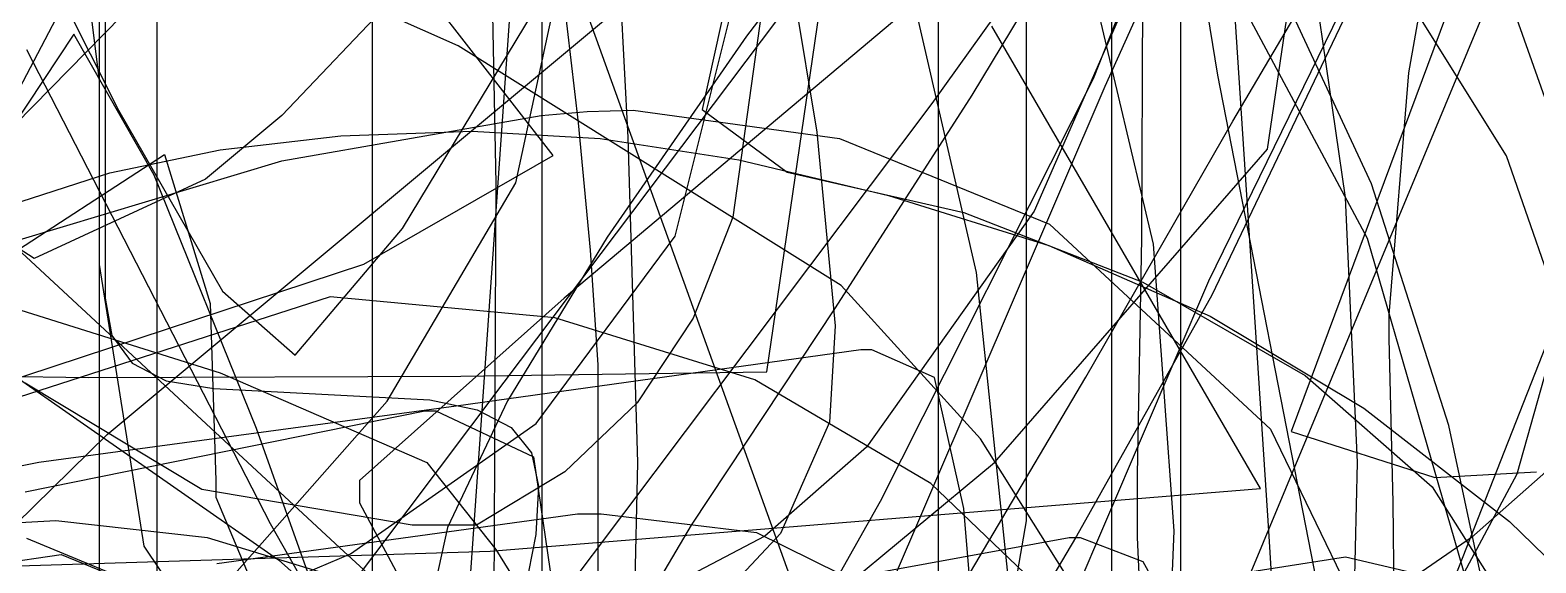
# Model space of a CAD drawing. Extents: x -0.2 to 10.5, y -3.8 to 8.5.
# Drawn here: x 5.07 to 8.049, y 4.69 to 5.745 of the extents above; entities that cross this region are included whole.
import ezdxf

# ---------------------------------------------------------------- set-up
doc = ezdxf.new("R2010")
doc.units = 0
for name, color, linetype in [('!', 7, 'CONTINUOUS'), ('&', 7, 'CONTINUOUS'), ('1', 7, 'CONTINUOUS'), ('3', 7, 'CONTINUOUS'), ('4', 7, 'CONTINUOUS'), ('5', 7, 'CONTINUOUS'), ('6', 7, 'CONTINUOUS'), ('7', 7, 'CONTINUOUS'), ('8', 7, 'CONTINUOUS'), ('9', 7, 'CONTINUOUS'), ('A', 7, 'CONTINUOUS'), ('B', 7, 'CONTINUOUS'), ('D', 7, 'CONTINUOUS'), ('d_', 7, 'CONTINUOUS'), ('E', 7, 'CONTINUOUS'), ('F', 7, 'CONTINUOUS'), ('f_', 7, 'CONTINUOUS'), ('H', 7, 'CONTINUOUS'), ('I', 7, 'CONTINUOUS'), ('i_', 7, 'CONTINUOUS'), ('J', 7, 'CONTINUOUS'), ('j_', 7, 'CONTINUOUS'), ('K', 7, 'CONTINUOUS'), ('l_', 7, 'CONTINUOUS'), ('M', 7, 'CONTINUOUS'), ('m_', 7, 'CONTINUOUS'), ('N', 7, 'CONTINUOUS'), ('O', 7, 'CONTINUOUS'), ('P', 7, 'CONTINUOUS'), ('Q', 7, 'CONTINUOUS'), ('R', 7, 'CONTINUOUS'), ('S', 7, 'CONTINUOUS'), ('s_', 7, 'CONTINUOUS'), ('T', 7, 'CONTINUOUS'), ('t_', 7, 'CONTINUOUS'), ('U', 7, 'CONTINUOUS'), ('u_', 7, 'CONTINUOUS'), ('V', 7, 'CONTINUOUS'), ('W', 7, 'CONTINUOUS'), ('X', 7, 'CONTINUOUS'), ('Y', 7, 'CONTINUOUS'), ('Z', 7, 'CONTINUOUS')]:
    doc.layers.add(name, color=color, linetype=linetype)

msp = doc.modelspace()

# ---------------------------------------------------------------- linework, layer by layer
at = {"layer": '!', "color": 7}
msp.add_line((6.050782, 6.22811), (5.889552, 3.930228), dxfattribs=at)
at = {"layer": '&', "color": 7}
for p, q in [((4.895986, 5.239175), (5.44582, 5.066229)), ((5.44582, 5.066229), (5.8551, 4.889163)), ((5.8551, 4.889163), (5.991523, 4.716894)), ((5.492677, 4.561136), (5.063416, 4.738908)), ((5.991523, 4.716894), (6.285048, 4.244257))]:
    msp.add_line(p, q, dxfattribs=at)
at = {"layer": '1', "color": 7}
for p, q in [((6.713618, 5.112259), (5.912977, 5.00064)), ((6.735668, 5.112259), (6.713618, 5.112259)), ((6.859691, 5.057141), (6.735668, 5.112259)), ((6.917569, 4.79809), (6.859691, 5.057141)), ((5.912977, 5.00064), (5.087533, 4.889022)), ((5.087533, 4.889022), (4.219368, 4.718136)), ((6.928592, 4.663018), (6.917569, 4.79809))]:
    msp.add_line(p, q, dxfattribs=at)
at = {"layer": '3', "color": 7}
for p, q in [((6.030785, 5.442318), (6.115538, 5.834353)), ((7.242772, 5.812312), (7.056734, 5.386495)), ((5.77654, 5.010292), (6.030785, 5.442318)), ((7.056734, 5.386495), (6.724631, 4.919332)), ((5.440299, 4.629264), (5.77654, 5.010292)), ((6.724643, 4.919586), (6.523447, 4.743197)), ((6.523447, 4.743197), (6.239573, 4.594382))]:
    msp.add_line(p, q, dxfattribs=at)
at = {"layer": '4', "color": 7}
for p, q in [((5.522992, 6.049745), (4.026444, 4.525632)), ((7.271726, 6.038569), (7.26896, 5.333014)), ((7.041588, 5.127161), (7.041591, 5.82377)), ((7.26896, 5.333014), (7.260697, 4.864468)), ((7.041591, 4.773706), (7.041588, 5.127161)), ((7.260697, 4.864468), (7.260692, 4.799021)), ((7.260692, 4.799021), (7.260697, 4.74046)), ((7.013338, 4.611089), (7.041591, 4.773706)), ((7.260697, 4.74046), (7.26896, 4.539941))]:
    msp.add_line(p, q, dxfattribs=at)
at = {"layer": '5', "color": 7}
for p, q in [((5.917112, 5.713336), (5.454091, 5.920064)), ((6.675033, 5.239288), (5.917112, 5.713336)), ((6.950639, 4.936124), (6.675033, 5.239288)), ((4.833974, 5.203474), (5.561579, 4.696348)), ((7.193176, 4.55027), (6.950639, 4.936124)), ((5.561579, 4.696348), (6.121062, 4.200258))]:
    msp.add_line(p, q, dxfattribs=at)
at = {"layer": '6', "color": 7}
for p, q in [((5.567778, 5.485978), (6.081099, 5.575555)), ((6.081099, 5.575555), (6.172047, 5.58374)), ((6.172047, 5.58374), (6.263, 5.586562)), ((6.263, 5.586562), (6.671585, 5.530061)), ((6.671585, 5.530061), (7.087066, 5.360587)), ((5.042058, 5.32751), (5.567778, 5.485978)), ((7.087066, 5.360587), (7.523901, 4.954751)), ((7.523901, 4.954751), (7.842232, 4.299488)), ((5.120607, 4.773536), (5.013807, 4.767892)), ((5.421017, 4.739754), (5.120607, 4.773536)), ((5.754504, 4.638465), (5.421017, 4.739754))]:
    msp.add_line(p, q, dxfattribs=at)
at = {"layer": '7', "color": 7}
for p, q in [((7.271596, 6.17666), (6.933308, 5.6158)), ((7.449689, 5.564492), (7.667063, 5.932764)), ((6.933308, 5.6158), (6.662547, 5.195487)), ((7.158604, 5.057734), (7.449689, 5.564492)), ((6.662547, 5.195487), (6.378, 4.764844)), ((6.81274, 4.473421), (7.158604, 5.057734)), ((6.378, 4.764844), (6.042477, 4.20054))]:
    msp.add_line(p, q, dxfattribs=at)
at = {"layer": '8', "color": 7}
for p, q in [((7.518393, 5.509459), (7.57627, 5.903582)), ((6.526205, 5.84838), (6.460059, 5.374331)), ((6.978202, 4.889332), (7.518393, 5.509459)), ((6.460059, 5.374331), (6.381854, 5.175026)), ((6.381854, 5.175026), (6.271266, 5.007075)), ((5.409993, 4.835512), (5.059972, 5.04636)), ((6.271266, 5.007075), (6.128295, 4.87048)), ((6.622668, 4.594438), (6.978202, 4.889332)), ((6.128295, 4.87048), (5.952941, 4.765239)), ((5.826162, 4.765239), (5.409993, 4.835512)), ((5.952941, 4.765239), (5.826162, 4.765239))]:
    msp.add_line(p, q, dxfattribs=at)
at = {"layer": '9', "color": 7}
for p, q in [((6.527583, 6.143302), (6.626802, 5.542479)), ((7.672901, 5.413786), (7.603137, 5.893168)), ((6.626802, 5.542479), (6.662631, 5.159362)), ((7.696159, 4.889276), (7.672901, 5.413786)), ((6.662631, 5.159362), (6.651608, 4.969201)), ((6.651608, 4.969201), (6.554454, 4.748729)), ((7.690647, 4.635727), (7.696159, 4.889276)), ((6.554454, 4.748729), (6.378756, 4.561305))]:
    msp.add_line(p, q, dxfattribs=at)
at = {"layer": 'A', "color": 7}
for p, q in [((7.257938, 6.648846), (7.419173, 5.655311)), ((6.942369, 5.265111), (6.714996, 6.253848)), ((7.419173, 5.655311), (7.658258, 4.432979)), ((7.018165, 4.536808), (6.942369, 5.265111))]:
    msp.add_line(p, q, dxfattribs=at)
at = {"layer": 'B', "color": 7}
for p, q in [((6.346367, 5.337134), (6.476595, 5.859414)), ((6.071452, 4.966463), (6.346367, 5.337134)), ((8.277, 5.055335), (7.922159, 4.74046)), ((5.704201, 4.708061), (6.071452, 4.966463)), ((7.922159, 4.74046), (7.581091, 4.506864)), ((5.302506, 4.539264), (5.704201, 4.708061))]:
    msp.add_line(p, q, dxfattribs=at)
at = {"layer": 'D', "color": 7}
for p, q in [((7.715914, 5.332562), (7.298364, 6.113217)), ((7.978426, 4.42581), (7.715914, 5.332562))]:
    msp.add_line(p, q, dxfattribs=at)
at = {"layer": 'd_', "color": 7}
for p, q in [((7.209712, 7.441298), (7.209712, 4.285574)), ((6.25335, 5.532121), (6.217524, 6.220461)), ((6.272646, 4.889276), (6.25335, 5.532121)), ((6.26162, 4.415932), (6.272646, 4.889276)), ((4.159424, 4.560628), (5.131631, 4.707383)), ((5.131631, 4.707383), (5.68009, 4.482763))]:
    msp.add_line(p, q, dxfattribs=at)
at = {"layer": 'E', "color": 7}
for p, q in [((8.086145, 6.350679), (7.565246, 4.950602)), ((7.504613, 4.837516), (6.972691, 5.752537)), ((7.565246, 4.950602), (7.849122, 4.859642)), ((7.849122, 4.859642), (8.050316, 4.870649)), ((5.980503, 4.713479), (7.504613, 4.837516)), ((4.095347, 4.655596), (5.980503, 4.713479))]:
    msp.add_line(p, q, dxfattribs=at)
at = {"layer": 'F', "color": 7}
for p, q in [((7.915268, 6.330697), (7.797442, 5.660278)), ((6.527583, 5.068458), (6.640582, 5.84155)), ((7.797442, 5.660278), (7.758172, 5.181432)), ((7.758172, 5.181432), (7.758168, 5.157443)), ((7.758168, 5.157443), (7.758172, 5.134583)), ((7.758172, 5.134583), (7.766438, 4.810028)), ((4.561121, 5.065636), (5.185374, 5.057452)), ((5.921933, 5.060274), (6.527583, 5.068458)), ((5.185374, 5.057452), (5.921933, 5.060274)), ((7.766438, 4.810028), (7.769204, 4.514456))]:
    msp.add_line(p, q, dxfattribs=at)
at = {"layer": 'f_', "color": 7}
for p, q in [((5.218446, 6.862573), (5.218446, 5.214452)), ((5.218446, 5.214452), (5.231883, 5.140199)), ((5.231883, 5.140199), (5.27219, 5.085589)), ((5.27219, 5.085589), (5.33937, 5.050622)), ((5.33937, 5.050622), (5.433421, 5.035382)), ((5.433421, 5.035382), (5.860613, 5.013369)), ((5.860613, 5.013369), (5.954663, 4.993331)), ((5.954663, 4.993331), (6.021842, 4.958194)), ((6.021842, 4.958194), (6.06215, 4.90793)), ((6.06215, 4.90793), (6.075587, 4.842483)), ((6.075587, 4.842483), (6.070763, 4.746358)), ((6.070763, 4.746358), (6.056294, 4.67298))]:
    msp.add_line(p, q, dxfattribs=at)
at = {"layer": 'H', "color": 7}
for p, q in [((5.684911, 5.535536), (5.944673, 5.544567)), ((5.944673, 5.544567), (6.197885, 5.530456)), ((5.445821, 5.508161), (5.684911, 5.535536)), ((6.197885, 5.530456), (6.472459, 5.488066)), ((5.227403, 5.462525), (5.445821, 5.508161)), ((6.472459, 5.488066), (6.768393, 5.417454)), ((5.029656, 5.398602), (5.227403, 5.462525)), ((6.768393, 5.417454), (7.085689, 5.318564)), ((7.085689, 5.318564), (7.404702, 5.178864)), ((5.663554, 5.216625), (4.679635, 4.899661)), ((6.107969, 5.175618), (5.663554, 5.216625)), ((6.504154, 5.052626), (6.107969, 5.175618)), ((7.404702, 5.178864), (7.708558, 4.996802)), ((6.85211, 4.847648), (6.504154, 5.052626)), ((7.708558, 4.996802), (7.997258, 4.772351)), ((7.151836, 4.560684), (6.85211, 4.847648)), ((7.997258, 4.772351), (8.270802, 4.505538))]:
    msp.add_line(p, q, dxfattribs=at)
at = {"layer": 'I', "color": 7}
for p, q in [((5.747609, 3.928676), (5.747617, 7.248371)), ((6.866585, 7.113666), (6.866585, 3.952439)), ((5.320418, 6.942527), (5.320418, 3.855721)), ((5.207428, 5.644587), (5.139893, 6.193058)), ((5.207428, 3.567883), (5.207428, 5.644587))]:
    msp.add_line(p, q, dxfattribs=at)
at = {"layer": 'i_', "color": 7}
for p, q in [((5.059973, 4.831392), (5.850967, 4.991242)), ((5.850967, 4.991242), (5.873015, 4.991242)), ((5.873015, 4.991242), (6.065941, 4.90031)), ((6.065941, 4.90031), (6.099012, 4.674307))]:
    msp.add_line(p, q, dxfattribs=at)
at = {"layer": 'J', "color": 7}
for p, q in [((7.346018, 7.383979), (7.346018, 5.665556)), ((6.154784, 5.561529), (6.12223, 5.839744)), ((7.346018, 5.665556), (7.346018, 3.947161)), ((6.178725, 5.309194), (6.154784, 5.561529)), ((6.194055, 5.082682), (6.178725, 5.309194)), ((6.194055, 3.662597), (6.194055, 5.082682))]:
    msp.add_line(p, q, dxfattribs=at)
at = {"layer": 'j_', "color": 7}
for p, q in [((5.020009, 5.573918), (5.179862, 5.879847)), ((5.844076, 5.866075), (5.567778, 5.575979)), ((5.567778, 5.575979), (5.416884, 5.44991)), ((5.416884, 5.44991), (5.077887, 5.292797)), ((5.077887, 5.292797), (4.940084, 5.380991))]:
    msp.add_line(p, q, dxfattribs=at)
at = {"layer": 'K', "color": 7}
for p, q in [((5.222581, 4.944365), (6.385645, 5.914504)), ((6.906544, 5.870421), (6.126574, 5.21448)), ((6.126574, 5.21448), (5.721431, 4.853433)), ((4.806413, 4.53647), (5.222581, 4.944365)), ((5.721431, 4.853433), (5.721431, 4.809322)), ((5.721431, 4.809322), (6.013575, 4.266383))]:
    msp.add_line(p, q, dxfattribs=at)
at = {"layer": 'l_', "color": 7}
for p, q in [((5.947429, 7.675684), (5.991527, 5.440484)), ((5.991527, 5.440484), (5.969477, 0.677984))]:
    msp.add_line(p, q, dxfattribs=at)
at = {"layer": 'M', "color": 7}
for p, q in [((7.19731, 5.633637), (7.643789, 6.631349)), ((7.678926, 5.815416), (7.401255, 5.24767)), ((6.665382, 4.394088), (7.19731, 5.633637)), ((7.401255, 5.24767), (7.012644, 4.340212))]:
    msp.add_line(p, q, dxfattribs=at)
at = {"layer": 'm_', "color": 7}
for p, q in [((7.386459, 4.657656), (7.672715, 4.702557)), ((7.672715, 4.702557), (7.984813, 4.629321))]:
    msp.add_line(p, q, dxfattribs=at)
at = {"layer": 'N', "color": 7}
for p, q in [((5.03515, 5.321471), (5.683022, 4.720478)), ((5.683022, 4.720478), (6.303678, 4.14943))]:
    msp.add_line(p, q, dxfattribs=at)
at = {"layer": 'O', "color": 7}
for p, q in [((7.723719, 5.440484), (7.523385, 5.873356)), ((7.87685, 4.962315), (7.723719, 5.440484)), ((7.986232, 4.451069), (7.87685, 4.962315))]:
    msp.add_line(p, q, dxfattribs=at)
at = {"layer": 'P', "color": 7}
for p, q in [((7.292908, 5.321273), (7.170434, 5.837345)), ((7.333735, 4.754204), (7.292908, 5.321273)), ((7.325291, 4.560233), (7.333735, 4.754204))]:
    msp.add_line(p, q, dxfattribs=at)
at = {"layer": 'Q', "color": 7}
for p, q in [((7.99106, 5.496082), (7.49634, 6.288449)), ((7.971768, 5.87917), (8.308003, 4.92763)), ((8.300425, 4.603102), (7.99106, 5.496082))]:
    msp.add_line(p, q, dxfattribs=at)
at = {"layer": 'R', "color": 7}
for p, q in [((5.206321, 5.942106), (5.206321, 5.721605)), ((5.206321, 5.721605), (5.206321, 5.501133)), ((5.206321, 5.501133), (5.206321, 5.280633)), ((5.206321, 5.280633), (5.295203, 4.723555)), ((8.012002, 4.866444), (8.092619, 5.152222)), ((7.877645, 4.616169), (8.012002, 4.866444)), ((5.295203, 4.723555), (5.561853, 4.32565))]:
    msp.add_line(p, q, dxfattribs=at)
at = {"layer": 'S', "color": 7}
for p, q in [((6.104682, 5.496732), (5.33436, 6.48821)), ((6.507063, 6.074809), (6.39958, 5.587664)), ((6.39958, 5.587664), (6.5677, 5.463655)), ((5.730199, 5.281734), (6.104682, 5.496732)), ((6.5677, 5.463655), (6.917289, 5.383532)), ((6.917289, 5.383532), (7.271276, 5.246033)), ((4.943002, 5.022682), (5.730199, 5.281734)), ((7.271276, 5.246033), (7.592488, 5.0616)), ((7.592488, 5.0616), (7.843755, 4.840761)), ((7.843755, 4.840761), (7.992062, 4.607165))]:
    msp.add_line(p, q, dxfattribs=at)
at = {"layer": 's_', "color": 7}
for p, q in [((5.439622, 4.689462), (6.152758, 4.787309)), ((6.152758, 4.787309), (6.176871, 4.787309)), ((6.176871, 4.787309), (6.19961, 4.787309)), ((6.19961, 4.787309), (6.506911, 4.750789)), ((6.506911, 4.750789), (6.728777, 4.64123))]:
    msp.add_line(p, q, dxfattribs=at)
at = {"layer": 'T', "color": 7}
msp.add_line((6.082477, 6.603465), (6.082477, 3.764705), dxfattribs=at)
at = {"layer": 't_', "color": 7}
for p, q in [((3.530349, 4.324295), (5.335579, 5.498368)), ((5.335579, 5.498368), (5.42653, 5.203474)), ((5.42653, 5.203474), (5.437554, 4.853462)), ((5.437554, 4.853462), (5.437554, 4.820385)), ((5.437554, 4.820385), (5.5037, 4.6633))]:
    msp.add_line(p, q, dxfattribs=at)
at = {"layer": 'U', "color": 7}
for p, q in [((7.521146, 4.754176), (7.452244, 5.801474)), ((7.590049, 3.580075), (7.521146, 4.754176))]:
    msp.add_line(p, q, dxfattribs=at)
at = {"layer": 'u_', "color": 7}
for p, q in [((5.882665, 4.514456), (7.125655, 4.74046)), ((7.125655, 4.74046), (7.147705, 4.74046)), ((7.147705, 4.74046), (7.271725, 4.692934)), ((7.271725, 4.692934), (7.351655, 4.550298))]:
    msp.add_line(p, q, dxfattribs=at)
at = {"layer": 'V', "color": 7}
for p, q in [((7.350272, 4.346336), (7.98417, 5.870449)), ((8.141265, 5.30544), (6.313987, 0.653176))]:
    msp.add_line(p, q, dxfattribs=at)
at = {"layer": 'W', "color": 7}
for p, q in [((6.169618, 5.784005), (6.725618, 4.240926)), ((5.156323, 5.736986), (5.035009, 5.553232)), ((5.315688, 5.457586), (5.156323, 5.736986)), ((5.517875, 4.956444), (5.315688, 5.457586)), ((5.695675, 4.458068), (5.517875, 4.956444))]:
    msp.add_line(p, q, dxfattribs=at)
at = {"layer": 'X', "color": 7}
for p, q in [((7.526661, 7.099612), (6.487621, 5.732612)), ((4.985557, 6.103311), (5.24463, 5.586534)), ((5.806867, 5.352261), (6.261622, 6.104694)), ((6.487621, 5.732612), (6.211494, 5.335215)), ((5.24463, 5.586534), (5.450644, 5.228253)), ((5.594652, 5.101478), (5.806867, 5.352261)), ((6.211494, 5.335215), (6.014262, 5.011196)), ((5.450644, 5.228253), (5.594652, 5.101478)), ((5.594652, 5.101478), (5.594649, 5.101478)), ((5.594649, 5.101478), (5.594652, 5.101478)), ((6.014262, 5.011196), (5.895923, 4.760582)), ((5.895923, 4.760582), (5.856479, 4.583318))]:
    msp.add_line(p, q, dxfattribs=at)
at = {"layer": 'Y', "color": 7}
for p, q in [((7.173999, 5.64899), (7.397261, 6.212616)), ((7.69011, 5.810195), (7.408285, 5.220379)), ((5.062695, 5.706168), (5.545044, 4.768428)), ((6.752292, 4.812511), (7.173999, 5.64899)), ((7.408285, 5.220379), (7.140234, 4.743592)), ((6.343672, 4.084914), (6.752292, 4.812511)), ((5.545044, 4.768428), (5.928853, 4.090417)), ((7.140234, 4.743592), (6.854273, 4.261275))]:
    msp.add_line(p, q, dxfattribs=at)
at = {"layer": 'Z', "color": 7}
for p, q in [((7.284126, 6.200028), (6.854178, 5.599206)), ((6.008063, 5.047913), (6.730155, 6.007017)), ((6.854178, 5.599206), (5.726943, 4.0999)), ((5.421019, 4.267935), (6.008063, 5.047913))]:
    msp.add_line(p, q, dxfattribs=at)

doc.saveas('drawing.dxf')
